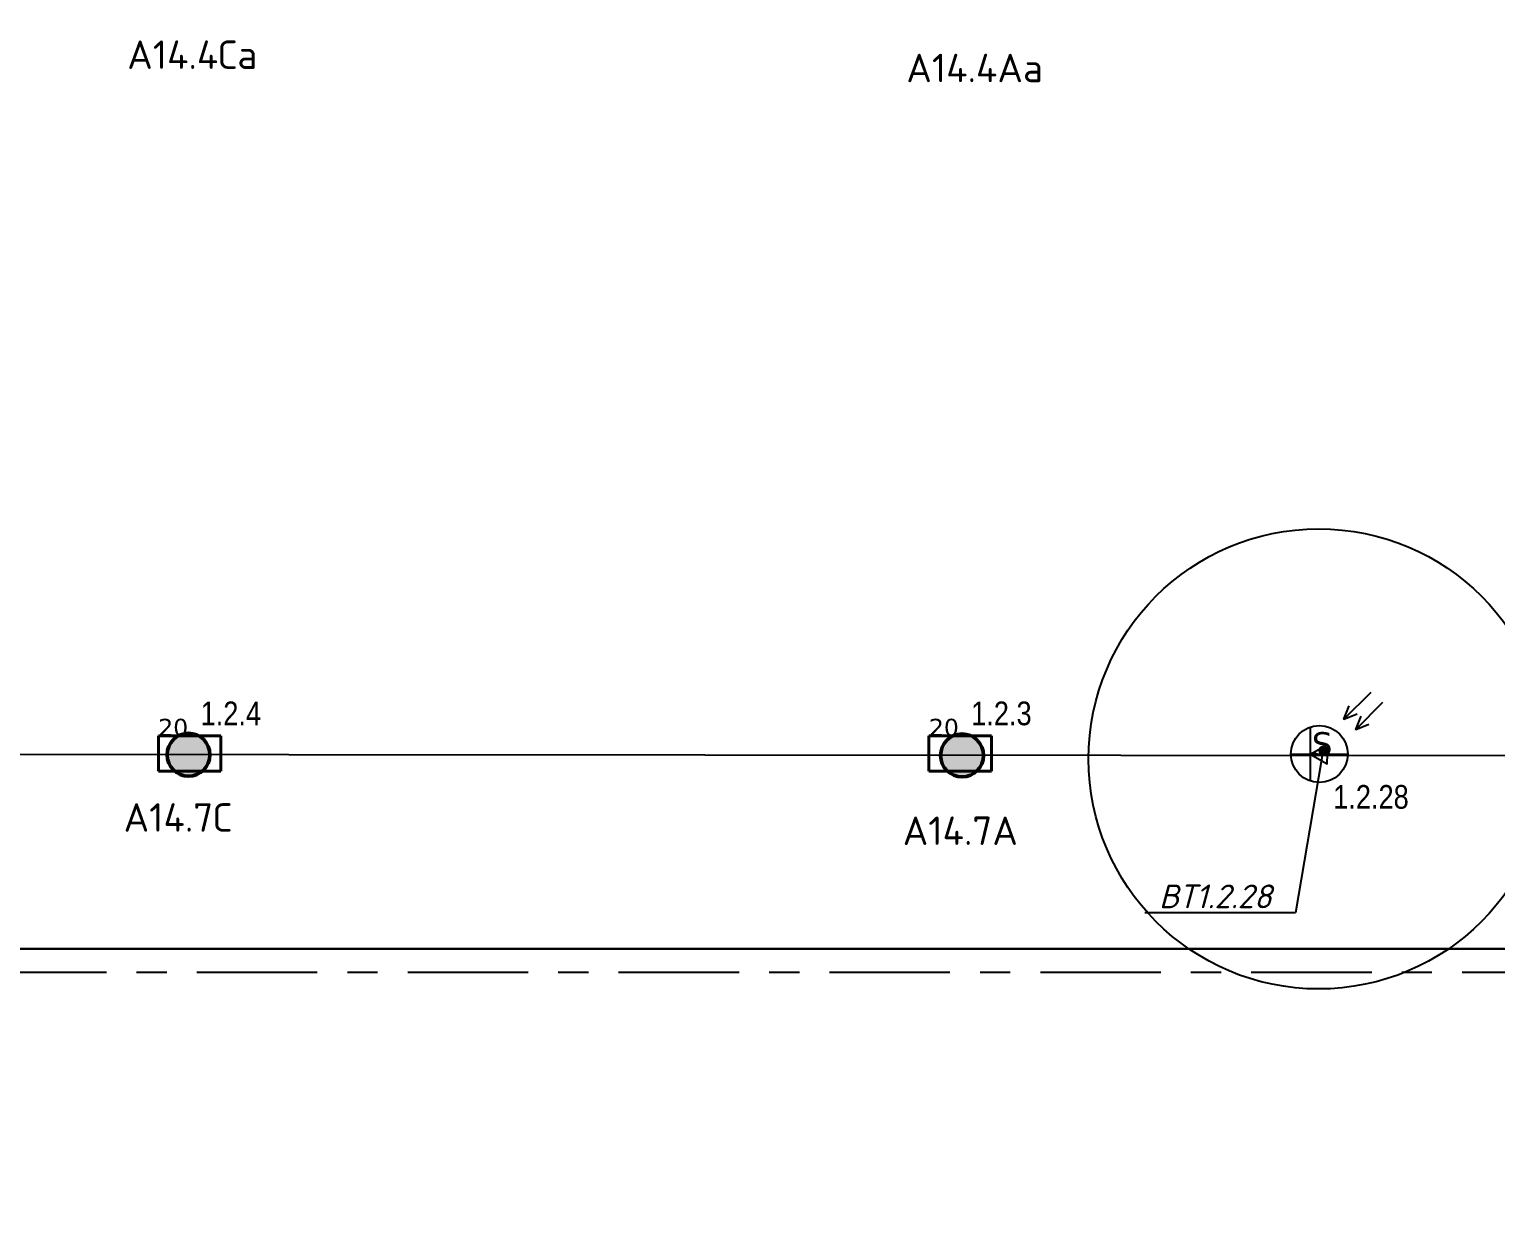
# Model space of a CAD drawing. Header units: millimetres. Extents: x -243740 to 150609, y -473655 to -165121.
# Drawn here: x -187863 to -172409, y -385648 to -372996 of the extents above; entities that cross this region are included whole.
import ezdxf
from ezdxf import colors
from ezdxf.entities.mleader import LeaderData, LeaderLine
from ezdxf.enums import TextEntityAlignment as Align
from ezdxf.math import Vec2, Vec3

# ---------------------------------------------------------------- set-up
doc = ezdxf.new("R2010")
doc.units = ezdxf.units.MM
for name, pattern in [('HIDDEN2', [4.7625, 3.175, -1.5875]), ('Линия сетки', [22.225, 12.7, -3.175, 3.175, -3.175]), ('Штрих', [6.35, 3.175, -3.175])]:
    doc.linetypes.add(name, pattern=pattern)
for name, color, linetype, lineweight in [('0_Авт.', 255, 'Continuous', 5), ('_освещение_dali', 3, 'Continuous', 50), ('A-ANNO-DIMS', 7, 'Continuous', 9), ('DALLI', 6, 'TRAY', 30), ('АР_монолит', 252, 'Continuous', 50)]:
    doc.layers.add(name, color=color, linetype=linetype, lineweight=lineweight)
for name, color, linetype in [('_Гр.ЩД-1А.5.9.I1.2', 6, 'Continuous'), ('Вставка', 252, 'Continuous'), ('с_у МГН_ПУИ игнор_в_з', 252, 'Continuous')]:
    doc.layers.add(name, color=color, linetype=linetype)
doc.layers.add('сВЕтильники', color=7, linetype='Continuous', lineweight=40, true_color=0x600080)
doc.layers.add('ЭТО_аварийные', color=7, linetype='HIDDEN2', lineweight=40, true_color=0xfa0505)
doc.styles.add('ELine', font='txt.shx')
doc.styles.add('GOST 2.304', font='')
doc.styles.add('ISOCPEUR_1', font='isocpeur.ttf', dxfattribs={"height": 200})
doc.styles.get("Standard").update_dxf_attribs({"font": 'ARIALN.TTF'})
doc.styles.add('TableTextStyle', font='')
doc.styles.add('Шрифт - 200', font='', dxfattribs={"height": 200})
doc.styles.get('GOST 2.304').set_extended_font_data('GOST Common')
doc.styles.get('TableTextStyle').set_extended_font_data('VERDANA.TTF')
doc.styles.get('Шрифт - 200').set_extended_font_data('GOST Common', italic=True)
doc.linetypes.add('TRAY', pattern='A,12.119257,["_",ELine,S=4.5,R=90,X=0,Y=-1.555839],0.750382,["_",ELine,S=4.5,R=0,X=0,Y=-0.805849],1.314849,["_",ELine,S=4.5,R=0,X=0,Y=-0.805849],2.250029,["_",ELine,S=4.5,R=90,X=0,Y=-1.555839],13.565483', length=30)
doc.linetypes.add('Truba', pattern='A,3e-05,[4,MSH_7,S=1,R=0,X=0,Y=0],-3.022072', length=3.022102)
doc.linetypes.add('Проводка в лотке', pattern='A,7.5,[130,ltypeshp.shx,S=0.5,R=0,X=0,Y=0],1,[130,ltypeshp.shx,S=1,R=90,X=0,Y=-0.5],1,[130,ltypeshp.shx,S=0.5,R=0,X=0,Y=0],7.5', length=17)
doc.dimstyles.new('М-100', dxfattribs={"dimtxt": 200, "dimasz": 80, "dimexe": 100, "dimexo": 200, "dimgap": 50, "dimtad": 1, "dimdec": 0, "dimzin": 0, "dimdsep": 46, "dimtxsty": 'GOST 2.304', "dimblk": 'ARCHTICK', "dimcen": 90, "dimdle": 100, "dimadec": 0, "dimazin": 0, "dimtfac": 1, "dimtdec": 0, "dimtmove": 1, "dimatfit": 0, "dimfxl": 1, "dimtolj": 1, "dimtzin": 0, "dimarcsym": 0})

# ---------------------------------------------------------------- blocks, each defined once
blk = doc.blocks.new('_ArchTick')
at = {"color": 0, "linetype": 'ByBlock', "const_width": 0.15}
blk.add_lwpolyline([(-0.5, -0.5), (0.5, 0.5)], dxfattribs=at)
blk = doc.blocks.new('*D262')
at = {"layer": 'Defpoints', "color": 0, "lineweight": 30, "transparency": 16777216}
for p in [(0, 14750), (156367, 14750), (155800, 13200)]:
    blk.add_point(p, dxfattribs=at)
at = {"layer": 'с_у МГН_ПУИ игнор_в_з', "color": 0, "lineweight": -2, "transparency": 16777216}
for p, q in [((156367, 13100), (156367, 14850)), ((200, 14750), (156467, 14750)), ((156000, 13200), (156467, 13200))]:
    blk.add_line(p, q, dxfattribs=at)
at = {"layer": 'с_у МГН_ПУИ игнор_в_з', "color": 0, "lineweight": -2, "transparency": 16777216, "xscale": 80, "yscale": 80, "zscale": 80}
for p, rotation in [((156367, 14750), 90), ((156367, 13200), 270)]:
    blk.add_blockref('_ArchTick', p, dxfattribs=dict(at, rotation=rotation))
at = {"layer": 'с_у МГН_ПУИ игнор_в_з', "color": 0, "transparency": 16777216, "insert": (156217, 13975), "char_height": 200, "attachment_point": 5, "rotation": 90, "style": 'GOST 2.304'}
blk.add_mtext('\\A1;1550', dxfattribs=at)
blk = doc.blocks.new('A$C85fa3c5e')
at = {"layer": '0_Авт.', "color": 6, "lineweight": 25, "ltscale": 100}
for points in [[(5.42, 6.5), (2.59, 3.68), (3.15, 5.07)], [(5.42, 6.5), (2.59, 3.68), (3.98, 4.24)], [(6.66, 5.43), (3.83, 2.6), (4.39, 3.99)], [(6.66, 5.43), (3.83, 2.6), (5.22, 3.16)], [(-0.97, 2.84), (-0.98, -2.84)], [(-3, 0), (3, 0)], [(-0.98, 0), (0.85, 1), (0.85, -0.01)], [(-0.98, 0), (0.84, -1.02), (0.85, -0.01)]]:
    blk.add_lwpolyline(points, dxfattribs=at)
blk.add_circle((0, 0), 3, dxfattribs=at)
blk = doc.blocks.new('_Dot')
at = {"color": 0, "linetype": 'ByBlock', "lineweight": -2}
blk.add_line((-0.5, 0), (-1, 0), dxfattribs=at)
at = {"color": 0, "linetype": 'ByBlock', "const_width": 0.5}
blk.add_lwpolyline([(-0.25, 0, 1), (0.25, 0, 1)], format="xyb", close=True, dxfattribs=at)
blk = doc.blocks.new('dgdg')
at = {"layer": 'сВЕтильники', "lineweight": 40}
for points in [[(48137, 16623, 0), (48137, 16995, 0)], [(48137, 16995, 0), (48137, 16623, 0)], [(48137, 16995, 0), (48794, 16995, 0)], [(48794, 16995, 0), (48137, 16995, 0)], [(48794, 16995, 0), (48137, 16995, 0)], [(48137, 16995, 0), (48137, 16623, 0)], [(48137, 16623, 0), (48137, 16995, 0)], [(48137, 16995, 0), (48794, 16995, 0)], [(48794, 16995, 0), (48794, 16623, 0)], [(48794, 16623, 0), (48794, 16995, 0)], [(48794, 16623, 0), (48794, 16995, 0)], [(48794, 16995, 0), (48794, 16623, 0)], [(56259, 16623, 0), (56259, 16995, 0)], [(56259, 16995, 0), (56259, 16623, 0)], [(56259, 16995, 0), (56916, 16995, 0)], [(56916, 16995, 0), (56259, 16995, 0)], [(56916, 16995, 0), (56259, 16995, 0)], [(56259, 16995, 0), (56259, 16623, 0)], [(56259, 16623, 0), (56259, 16995, 0)], [(56259, 16995, 0), (56916, 16995, 0)], [(56916, 16995, 0), (56916, 16623, 0)], [(56916, 16623, 0), (56916, 16995, 0)], [(56916, 16623, 0), (56916, 16995, 0)], [(56916, 16995, 0), (56916, 16623, 0)], [(48794, 16623, 0), (48137, 16623, 0)], [(48137, 16623, 0), (48794, 16623, 0)], [(48137, 16623, 0), (48794, 16623, 0)], [(48794, 16623, 0), (48137, 16623, 0)], [(56916, 16623, 0), (56259, 16623, 0)], [(56259, 16623, 0), (56916, 16623, 0)], [(56259, 16623, 0), (56916, 16623, 0)], [(56916, 16623, 0), (56259, 16623, 0)]]:
    blk.add_polyline3d(points, dxfattribs=at)
at = {"layer": 'сВЕтильники', "style": 'ISOCPEUR_1'}
for s, p in [('А14.7С', (47771, 15984, 24000)), ('А14.7А', (55982, 15844, 21000))]:
    blk.add_text(s, height=300, dxfattribs=at).set_placement(p)
at = {"layer": 'ЭТО_аварийные', "style": 'ISOCPEUR_1'}
for s, p in [('А14.4Са', (47809, 24024)), ('А14.4Аа', (56020, 23884))]:
    blk.add_text(s, height=300, dxfattribs=at).set_placement(p)
blk = doc.blocks.new('A$Cab2378fa')
at = {"lineweight": 25}
h = blk.add_hatch(color=0, dxfattribs=at)
h.paths.add_polyline_path([(162, -157, 0.442338), (148, 178), (0, 0)])
h.paths.add_polyline_path([(-142, -170), (0, 0), (-163, 158, 0.430096)])
at = {"lineweight": 25, "true_color": 0xfff5f5}
h = blk.add_hatch(color=7, dxfattribs=at)
h.dxf.hatch_style = 1
h.paths.add_polyline_path([(0, 0), (-142, -170, 0.174923), (3, -222, 0.197808), (162, -157)])
h.paths.add_polyline_path([(-163, 158), (0, 0), (148, 178, 0.175398), (3, 230, 0.209014)])
blk.add_circle((3, 4), 226)
blk = doc.blocks.new('A$C010e0e93')
at = {"layer": 'с_у МГН_ПУИ игнор_в_з'}
dim = blk.add_linear_dim(base=(156366.9, 14749.9), p1=(155800, 13200), p2=(0, 14749.9), angle=90, dimstyle='М-100', dxfattribs=at)
dim.commit()
dim.dimension.update_dxf_attribs({"geometry": '*D262', "text_midpoint": (156216.9, 13974.9)})

msp = doc.modelspace()

# ---------------------------------------------------------------- block references
at = {"layer": '_освещение_dali', "color": 5, "ltscale": 100}
for p in [(-186188, -380646), (-178036, -380653)]:
    msp.add_blockref('A$Cab2378fa', p, dxfattribs=at)

# ---------------------------------------------------------------- texts
at = {"layer": '_освещение_dali', "color": 254, "true_color": 0xf4c5b6, "style": 'TableTextStyle'}
for p in [(-186503, -380443), (-178381, -380443)]:
    msp.add_text('20', height=180, dxfattribs=at).set_placement(p)

# ---------------------------------------------------------------- next in the draw order: block references
at = {"layer": 'Вставка', "linetype": 'Truba', "lineweight": 30, "ltscale": 100}
msp.add_blockref('A$C010e0e93', (-234640, -397437), dxfattribs=at)

# ---------------------------------------------------------------- next in the draw order: linework, layer by layer
at = {"layer": '_Гр.ЩД-1А.5.9.I1.2', "ltscale": 100}
msp.add_lwpolyline([(-150052, -393665), (-150052, -380671), (-202671, -380629), (-202671, -372652), (-153468, -372652), (-153468, -364544), (-202671, -364544), (-202671, -356676), (-153468, -356676)], dxfattribs=at)
at = {"layer": 'DALLI', "color": 0, "linetype": 'Линия сетки', "lineweight": -3, "ltscale": 100}
msp.add_lwpolyline([(-205162, -353037), (-151490, -353037), (-151490, -382937), (-205162, -382937)], close=True, dxfattribs=at)
at = {"layer": 'Defpoints', "color": 3, "ltscale": 100}
msp.add_circle((-174274, -380686, 11785), 2425, dxfattribs=at)

# ---------------------------------------------------------------- next in the draw order: block references
at = {"layer": '0_Авт.', "color": 3, "linetype": 'Проводка в лотке', "ltscale": 100, "xscale": 100, "yscale": 100, "zscale": 100}
msp.add_blockref('A$C85fa3c5e', (-174267, -380635, 11785), dxfattribs=at)
at = {"layer": 'Defpoints', "linetype": 'Truba'}
msp.add_blockref('dgdg', (-234640, -397437), dxfattribs=at)

# ---------------------------------------------------------------- next in the draw order: texts
at = {"layer": '_Гр.ЩД-1А.5.9.I1.2', "ltscale": 100}
for s, p in [('1.2.4', (-185739, -380406)), ('1.2.3', (-177618, -380406)), ('1.2.28', (-173723, -381286))]:
    msp.add_text(s, height=250, dxfattribs=at).set_placement(p, align=Align.BOTTOM_CENTER)
at = {"layer": '_освещение_dali', "color": 254, "true_color": 0xf4c5b6, "style": 'TableTextStyle'}
msp.add_text('S', height=250, dxfattribs=at).set_placement((-174347, -380654, 11785))

# ---------------------------------------------------------------- next in the draw order: leaders
at = {"layer": '_освещение_dali'}
ml = msp.add_multileader_mtext('Standard', dxfattribs=at)
ml.set_content('{\\fISOCPEUR|b0|i1|c204|p34;ВТ1.2.28}', color=256, style='Шрифт - 200')
ml.set_leader_properties()
ml.set_arrow_properties(name='DOT')
ml.build(insert=Vec2(0, 0))
ml.multileader.update_dxf_attribs({"has_dogleg": 0, "text_left_attachment_type": 6, "text_right_attachment_type": 6, "arrow_head_size": 100})
ctx = ml.context
ctx.base_point, ctx.char_height, ctx.arrow_head_size, ctx.landing_gap_size, ctx.plane_origin = Vec3(-176158, -382310, 11785), 250, 100, 200, Vec3(-88337, -251295, 11785)
ctx.left_attachment, ctx.right_attachment = 6, 6
notes = []
notes.append((ctx, [(1, (1, 1, 0), (-174510, -382310, 11785), (-1, 0), 8, [(1, [(-174228, -380597, 11785)], 0, [])])]))
ctx.mtext.insert, ctx.mtext.flow_direction = Vec3(-175958, -382010, 11785), 5
for ctx, leaders in notes:
    for number, flags, end, landing, length, lines in leaders:
        leader = LeaderData()
        leader.index, (leader.has_last_leader_line, leader.has_dogleg_vector, leader.attachment_direction) = number, flags
        leader.last_leader_point, leader.dogleg_vector, leader.dogleg_length = Vec3(end), Vec3(landing), length
        for number, points, colour, breaks in lines:
            line = LeaderLine()
            line.index, line.vertices, line.color, line.breaks = number, Vec3.list(points), colors.encode_raw_color(colour), breaks
            leader.lines.append(line)
        ctx.leaders.append(leader)

doc.saveas('drawing.dxf')
